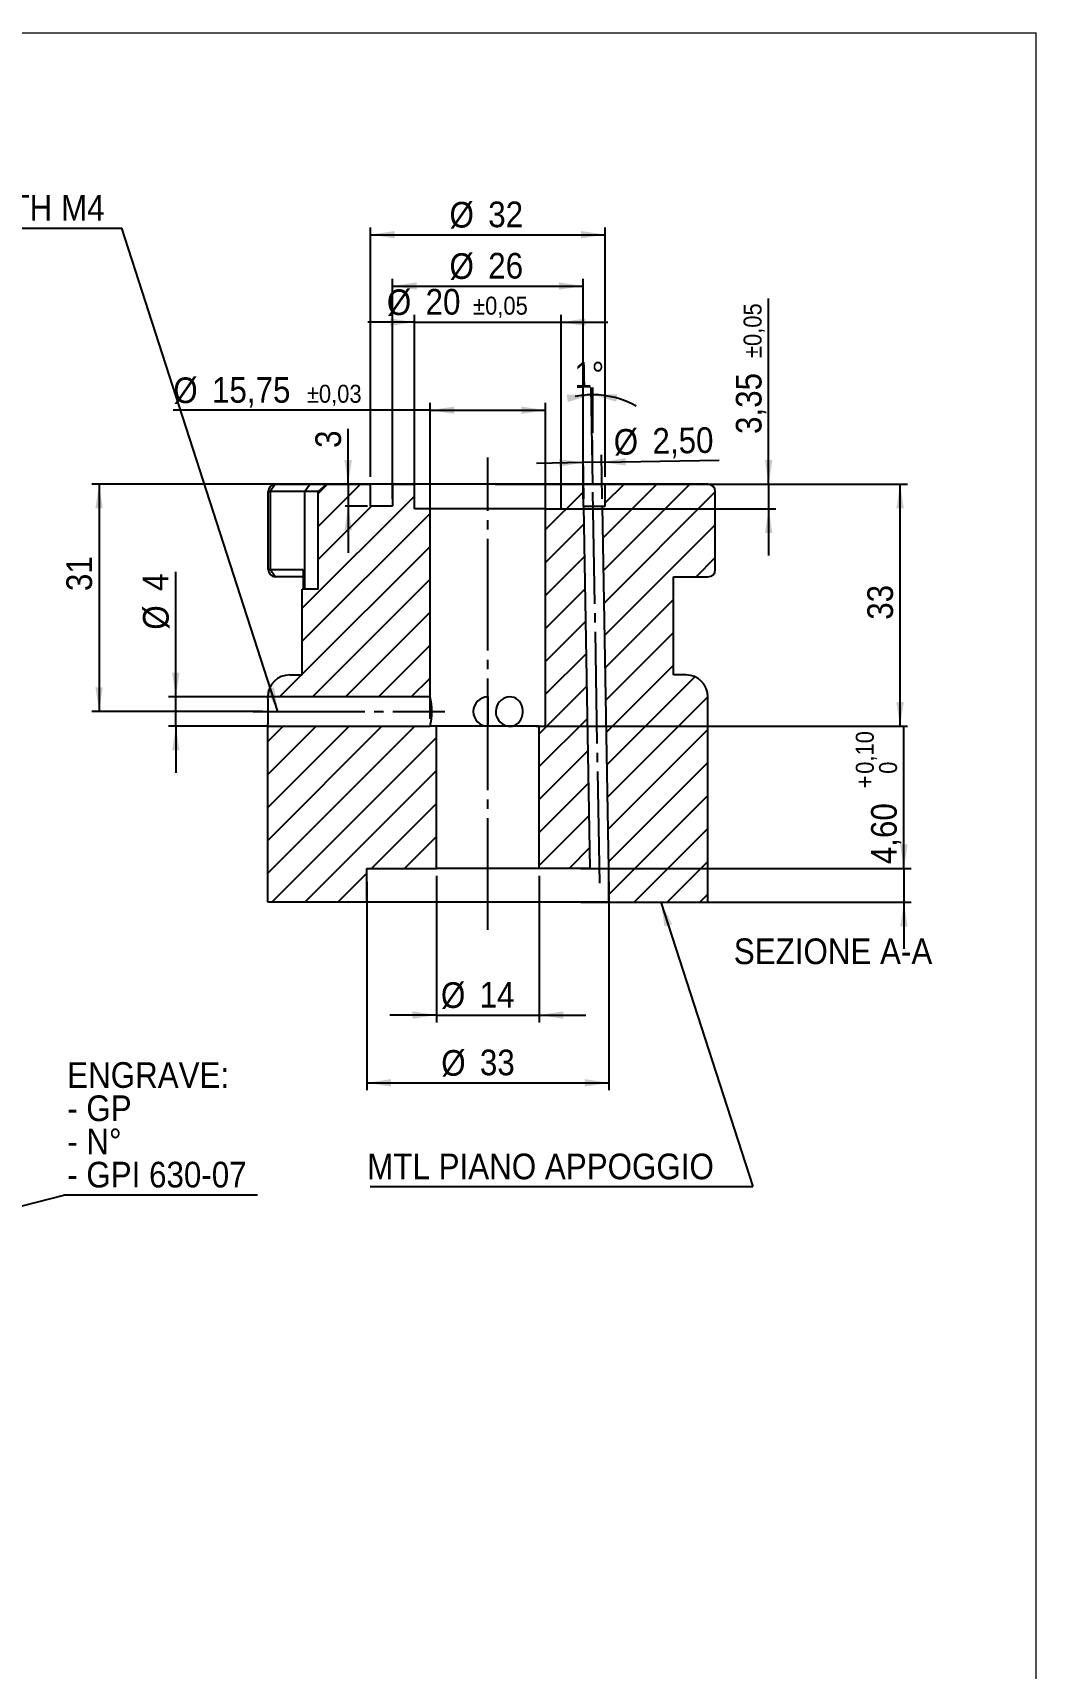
# Model space of a CAD drawing. Header units: millimetres. Extents: x -3 to 287, y 0 to 409.
# Drawn here: x 149.7 to 286.6, y 185.7 to 408.7 of the extents above; entities that cross this region are included whole.
import ezdxf

# ---------------------------------------------------------------- set-up
doc = ezdxf.new("R2010")
doc.units = ezdxf.units.MM
doc.linetypes.add('SLD-Centro', pattern=[19.05, 15.24, -1.27, 1.27, -1.27])
doc.linetypes.add('SLD-Solido', pattern=[0])
for name, color, linetype in [('A', 1, 'SLD-Centro'), ('Q', 2, 'SLD-Solido'), ('S', 4, 'SLD-Solido')]:
    doc.layers.add(name, color=color, linetype=linetype)
doc.layers.add('D', color=3, linetype='SLD-Solido', lineweight=25)
doc.styles.add('SLDTEXTSTYLE3', font='GOTHIC.TTF', dxfattribs={"width": 0.913})
doc.styles.get("Standard").update_dxf_attribs({"font": 'GOTHIC.TTF'})
doc.dimstyles.new('SLDDIMSTYLE0', dxfattribs={"dimtxt": 3.5, "dimasz": 3.302, "dimexe": 0, "dimexo": 0.0625, "dimgap": 0.875, "dimtad": 1, "dimrnd": 1e-09, "dimzin": 12, "dimdsep": 46, "dimtxsty": 'SLDTEXTSTYLE3', "dimsah": 1, "dimcen": 0.09, "dimadec": 0, "dimazin": 3, "dimtfac": 1, "dimtofl": 0, "dimtmove": 0, "dimatfit": 3, "dimfxl": 0, "dimfrac": 2, "dimtolj": 1, "dimtzin": 12, "dimarcsym": 0})
doc.dimstyles.new('SLDDIMSTYLE11', dxfattribs={"dimtxt": 0.18, "dimasz": 1.016, "dimexe": 0, "dimexo": 0.0625, "dimgap": 0, "dimtad": 0, "dimtih": 1, "dimtoh": 1, "dimdec": 0, "dimrnd": 1e-09, "dimzin": 0, "dimdsep": 46, "dimtxsty": 'Standard', "dimblk1": 'DOT', "dimblk2": 'DOT', "dimsah": 1, "dimcen": 0.09, "dimadec": 0, "dimazin": 0, "dimtfac": 1.016, "dimtdec": 0, "dimtofl": 0, "dimtmove": 0, "dimatfit": 3, "dimldrblk": 'DOT', "dimfxl": 0, "dimfrac": 2, "dimtolj": 1, "dimtzin": 0, "dimarcsym": 0})
doc.dimstyles.new('SLDDIMSTYLE12', dxfattribs={"dimtxt": 3.5, "dimasz": 3.302, "dimexe": 0, "dimexo": 0.0625, "dimgap": 0.875, "dimtad": 1, "dimrnd": 1e-09, "dimzin": 12, "dimdsep": 46, "dimtxsty": 'SLDTEXTSTYLE3', "dimsah": 1, "dimcen": 0.09, "dimadec": 0, "dimazin": 3, "dimtol": 1, "dimtp": 0.05, "dimtm": 0.05, "dimtfac": 1, "dimtmove": 0, "dimatfit": 0, "dimfxl": 0, "dimfrac": 2, "dimtolj": 1, "dimarcsym": 0})
doc.dimstyles.new('SLDDIMSTYLE13', dxfattribs={"dimtxt": 3.5, "dimasz": 3.302, "dimexe": 0, "dimexo": 0.0625, "dimgap": 0.875, "dimtad": 1, "dimrnd": 1e-09, "dimzin": 12, "dimdsep": 46, "dimtxsty": 'SLDTEXTSTYLE3', "dimsah": 1, "dimcen": 0.09, "dimadec": 0, "dimazin": 3, "dimtol": 1, "dimtp": 0.1, "dimtfac": 1, "dimtmove": 0, "dimatfit": 0, "dimfxl": 0, "dimfrac": 2, "dimtolj": 1, "dimarcsym": 0})
doc.dimstyles.new('SLDDIMSTYLE14', dxfattribs={"dimtxt": 3.5, "dimasz": 3.302, "dimexe": 0, "dimexo": 0.0625, "dimgap": 0.875, "dimtad": 1, "dimrnd": 1e-09, "dimzin": 12, "dimdsep": 46, "dimtxsty": 'SLDTEXTSTYLE3', "dimsah": 1, "dimcen": 0.09, "dimadec": 0, "dimazin": 3, "dimtol": 1, "dimtp": 0.03, "dimtm": 0.03, "dimtfac": 1, "dimtofl": 0, "dimtmove": 0, "dimatfit": 3, "dimfxl": 0, "dimfrac": 2, "dimtolj": 1, "dimarcsym": 0})
doc.dimstyles.new('SLDDIMSTYLE3', dxfattribs={"dimtxt": 3.5, "dimasz": 3.302, "dimexe": 0, "dimexo": 0.0625, "dimgap": 0.875, "dimtad": 1, "dimrnd": 1e-09, "dimzin": 12, "dimdsep": 46, "dimtxsty": 'SLDTEXTSTYLE3', "dimsah": 1, "dimcen": 0.09, "dimadec": 0, "dimazin": 3, "dimtfac": 1, "dimtmove": 0, "dimatfit": 0, "dimfxl": 0, "dimfrac": 2, "dimtolj": 1, "dimtzin": 12, "dimarcsym": 0})
doc.dimstyles.new('SLDDIMSTYLE6', dxfattribs={"dimtxt": 0.18, "dimasz": 3.302, "dimexe": 0, "dimexo": 0.0625, "dimgap": 0, "dimtad": 0, "dimtih": 1, "dimtoh": 1, "dimdec": 0, "dimrnd": 1e-09, "dimzin": 0, "dimdsep": 46, "dimtxsty": 'Standard', "dimsah": 1, "dimcen": 0.09, "dimadec": 0, "dimazin": 0, "dimtfac": 3.302, "dimtdec": 0, "dimtofl": 0, "dimtmove": 0, "dimatfit": 3, "dimfxl": 0, "dimfrac": 2, "dimtolj": 1, "dimtzin": 0, "dimarcsym": 0})
doc.dimstyles.new('SLDDIMSTYLE7', dxfattribs={"dimtxt": 3.5, "dimasz": 3.302, "dimexe": 0, "dimexo": 0.0625, "dimgap": 0.875, "dimtad": 1, "dimdec": 4, "dimzin": 12, "dimdsep": 46, "dimtxsty": 'SLDTEXTSTYLE3', "dimsah": 1, "dimcen": 0.09, "dimazin": 3, "dimtfac": 1, "dimtofl": 0, "dimtmove": 0, "dimatfit": 3, "dimfxl": 0, "dimfrac": 2, "dimtolj": 1, "dimtzin": 12, "dimarcsym": 0})

# ---------------------------------------------------------------- blocks, each defined once
blk = doc.blocks.new('SW_NOTE_3')
at = {"color": 0}
blk.add_line((26.38, 0), (0, 0), dxfattribs=at)
at = {"color": 0, "char_height": 3.5, "attachment_point": 1, "style": 'SLDTEXTSTYLE3'}
for s, insert in [('ENGRAVE:', (0.44, 18.14)), ('- GP', (0.44, 13.61)), ('- N°', (0.44, 9.09)), ('- GPI 630-07', (0.44, 4.56))]:
    blk.add_mtext(s, dxfattribs=dict(at, insert=insert))
blk = doc.blocks.new('_DOT')
at = {"color": 0, "linetype": 'ByBlock', "lineweight": -2}
blk.add_line((-0.5, 0), (-1, 0), dxfattribs=at)
at = {"color": 0, "linetype": 'ByBlock', "const_width": 0.5}
blk.add_lwpolyline([(-0.25, 0, 1), (0.25, 0, 1)], format="xyb", close=True, dxfattribs=at)
blk = doc.blocks.new('_D_18')
at = {"layer": 'Q'}
for p, q in [((226.1, 347.1), (225.87, 360.29)), ((226.1, 354.12), (226.1, 360.29))]:
    blk.add_line(p, q, dxfattribs=at)
for start, end in [(91, 101.4471), (90, 91), (60.9892, 90)]:
    blk.add_arc((226.1, 347.1), 12.19, start, end, dxfattribs=at)
for points in [[(225.89, 359.29), (222.55, 359.3), (222.7, 358.3)], [(226.1, 359.29), (229.31, 358.35), (229.44, 359.36)]]:
    blk.add_solid(points, dxfattribs=at)
at = {"layer": 'Q', "insert": (223.56, 363.72), "char_height": 3.5, "attachment_point": 1, "rotation": 1.0951, "style": 'SLDTEXTSTYLE3'}
blk.add_mtext('1°', dxfattribs=at)
blk = doc.blocks.new('_D_19')
at = {"layer": 'Q'}
for p, q in [((250.08, 347.1), (250.08, 372.43)), ((219.87, 347.1), (251.08, 347.1)), ((250.08, 347.1), (250.08, 343.75)), ((219.87, 343.75), (251.08, 343.75)), ((250.08, 343.75), (250.08, 337.4))]:
    blk.add_line(p, q, dxfattribs=at)
for points in [[(250.08, 347.1), (250.59, 350.41), (249.58, 350.41)], [(250.08, 343.75), (249.58, 340.45), (250.59, 340.45)]]:
    blk.add_solid(points, dxfattribs=at)
at = {"layer": 'Q', "attachment_point": 1, "rotation": 90, "style": 'SLDTEXTSTYLE3'}
for s, insert, char_height in [('±0,05', (246.66, 364.3), 2.45), ('3,35', (245.61, 353.95), 3.5)]:
    blk.add_mtext(s, dxfattribs=dict(at, insert=insert, char_height=char_height))
blk = doc.blocks.new('_D_20')
at = {"layer": 'Q'}
for p, q in [((212.8, 347.1), (269, 347.1)), ((268, 314.1), (268, 347.1)), ((218.37, 314.1), (269, 314.1))]:
    blk.add_line(p, q, dxfattribs=at)
for points in [[(268, 347.1), (267.49, 343.8), (268.51, 343.8)], [(268, 314.1), (268.51, 317.41), (267.49, 317.41)]]:
    blk.add_solid(points, dxfattribs=at)
at = {"layer": 'Q', "insert": (263.53, 328.62), "char_height": 3.5, "attachment_point": 1, "rotation": 90, "style": 'SLDTEXTSTYLE3'}
blk.add_mtext('33', dxfattribs=at)
blk = doc.blocks.new('_D_21')
at = {"layer": 'Q'}
for p, q in [((268.52, 294.7), (268.52, 313.96)), ((224.47, 294.7), (269.52, 294.7)), ((268.52, 294.7), (268.52, 290.1)), ((224.47, 290.1), (269.52, 290.1)), ((268.52, 290.1), (268.52, 283.75))]:
    blk.add_line(p, q, dxfattribs=at)
for points in [[(268.52, 294.7), (269.02, 298.01), (268.01, 298.01)], [(268.52, 290.1), (268.01, 286.8), (269.02, 286.8)]]:
    blk.add_solid(points, dxfattribs=at)
at = {"layer": 'Q', "attachment_point": 1, "rotation": 90, "style": 'SLDTEXTSTYLE3'}
for s, insert, char_height in [('0,10', (261.96, 307.62), 2.45), ('0', (265.13, 307.62), 2.45), ('+', (261.96, 305.64), 2.45), ('4,60', (264.04, 295.3), 3.5)]:
    blk.add_mtext(s, dxfattribs=dict(at, insert=insert, char_height=char_height))
blk = doc.blocks.new('_D_22')
at = {"layer": 'Q'}
for p, q in [((201.8, 344.75), (201.8, 370.19)), ((221.8, 344.75), (221.8, 370.19)), ((201.8, 369.19), (195.45, 369.19)), ((201.8, 369.19), (221.8, 369.19)), ((221.8, 369.19), (228.15, 369.19))]:
    blk.add_line(p, q, dxfattribs=at)
for points in [[(201.8, 369.19), (198.5, 369.7), (198.5, 368.68)], [(221.8, 369.19), (225.1, 368.68), (225.1, 369.7)]]:
    blk.add_solid(points, dxfattribs=at)
at = {"layer": 'Q', "attachment_point": 1, "style": 'SLDTEXTSTYLE3'}
for s, insert, char_height in [('%%c', (198.03, 373.66), 3.5), ('20', (203.31, 373.72), 3.5), ('±0,05', (209.78, 372.67), 2.45)]:
    blk.add_mtext(s, dxfattribs=dict(at, insert=insert, char_height=char_height))
blk = doc.blocks.new('_D_23')
at = {"layer": 'Q'}
for p, q in [((203.92, 357.19), (168.91, 357.19)), ((203.92, 315.1), (203.92, 358.19)), ((203.92, 357.19), (219.67, 357.19)), ((219.67, 315.1), (219.67, 358.19))]:
    blk.add_line(p, q, dxfattribs=at)
for points in [[(203.92, 357.19), (207.23, 356.68), (207.23, 357.69)], [(219.67, 357.19), (216.37, 357.69), (216.37, 356.68)]]:
    blk.add_solid(points, dxfattribs=at)
at = {"layer": 'Q', "attachment_point": 1, "style": 'SLDTEXTSTYLE3'}
for s, insert, char_height in [('%%c', (168.91, 361.66), 3.5), ('15,75', (174.19, 361.71), 3.5), ('±0,03', (187.12, 360.66), 2.45)]:
    blk.add_mtext(s, dxfattribs=dict(at, insert=insert, char_height=char_height))
blk = doc.blocks.new('_D_24')
at = {"layer": 'Q'}
for p, q in [((204.8, 293.7), (204.8, 273.73)), ((218.8, 293.7), (218.8, 273.73)), ((204.8, 274.73), (198.45, 274.73)), ((204.8, 274.73), (218.8, 274.73)), ((218.8, 274.73), (225.15, 274.73))]:
    blk.add_line(p, q, dxfattribs=at)
for points in [[(204.8, 274.73), (201.5, 275.24), (201.5, 274.22)], [(218.8, 274.73), (222.1, 274.22), (222.1, 275.24)]]:
    blk.add_solid(points, dxfattribs=at)
at = {"layer": 'Q', "char_height": 3.5, "attachment_point": 1, "style": 'SLDTEXTSTYLE3'}
for s, insert in [('%%c', (205.4, 279.2)), ('14', (210.68, 279.25))]:
    blk.add_mtext(s, dxfattribs=dict(at, insert=insert))
blk = doc.blocks.new('_D_25')
at = {"layer": 'Q'}
for p, q in [((195.3, 292.9), (195.3, 264.49)), ((228.3, 292.9), (228.3, 264.49)), ((195.3, 265.49), (228.3, 265.49))]:
    blk.add_line(p, q, dxfattribs=at)
for points in [[(195.3, 265.49), (198.6, 264.98), (198.6, 266)], [(228.3, 265.49), (225, 266), (225, 264.98)]]:
    blk.add_solid(points, dxfattribs=at)
at = {"layer": 'Q', "char_height": 3.5, "attachment_point": 1, "style": 'SLDTEXTSTYLE3'}
for s, insert in [('%%c', (205.44, 269.96)), ('33', (210.71, 270.02))]:
    blk.add_mtext(s, dxfattribs=dict(at, insert=insert))
blk = doc.blocks.new('_D_26')
at = {"layer": 'Q'}
for p, q in [((169.26, 318.1), (169.26, 335.14)), ((182.36, 318.1), (168.26, 318.1)), ((169.26, 314.1), (169.26, 318.1)), ((181.94, 314.1), (168.26, 314.1)), ((169.26, 314.1), (169.26, 307.75))]:
    blk.add_line(p, q, dxfattribs=at)
for points in [[(169.26, 318.1), (169.76, 321.41), (168.75, 321.41)], [(169.26, 314.1), (168.75, 310.8), (169.76, 310.8)]]:
    blk.add_solid(points, dxfattribs=at)
at = {"layer": 'Q', "char_height": 3.5, "attachment_point": 1, "rotation": 90, "style": 'SLDTEXTSTYLE3'}
for s, insert in [('4', (164.73, 332.55)), ('%%c', (164.78, 327.27))]:
    blk.add_mtext(s, dxfattribs=dict(at, insert=insert))
blk = doc.blocks.new('_D_27')
at = {"layer": 'Q'}
for p, q in [((210.8, 347.1), (157.8, 347.1)), ((158.8, 347.1), (158.8, 316.1)), ((181.11, 316.1), (157.8, 316.1))]:
    blk.add_line(p, q, dxfattribs=at)
for points in [[(158.8, 347.1), (158.29, 343.8), (159.3, 343.8)], [(158.8, 316.1), (159.3, 319.41), (158.29, 319.41)]]:
    blk.add_solid(points, dxfattribs=at)
at = {"layer": 'Q', "insert": (154.33, 332.53), "char_height": 3.5, "attachment_point": 1, "rotation": 90, "style": 'SLDTEXTSTYLE3'}
blk.add_mtext('31', dxfattribs=at)
blk = doc.blocks.new('_D_28')
at = {"layer": 'Q'}
for p, q in [((224.88, 345.1), (224.78, 351.06)), ((227.3, 350.1), (224.8, 350.06)), ((227.38, 345.1), (227.28, 351.1)), ((227.3, 350.1), (243.34, 350.38)), ((224.8, 350.06), (218.45, 349.94))]:
    blk.add_line(p, q, dxfattribs=at)
for points in [[(224.8, 350.06), (221.49, 350.51), (221.51, 349.49)], [(227.3, 350.1), (230.61, 349.65), (230.59, 350.66)]]:
    blk.add_solid(points, dxfattribs=at)
at = {"layer": 'Q', "char_height": 3.5, "attachment_point": 1, "rotation": 1, "style": 'SLDTEXTSTYLE3'}
for s, insert in [('%%c', (228.93, 354.6)), ('2,50', (234.21, 354.74))]:
    blk.add_mtext(s, dxfattribs=dict(at, insert=insert))
blk = doc.blocks.new('_D_29')
at = {"layer": 'Q'}
for p, q in [((192.75, 347.1), (192.75, 354.64)), ((219.99, 347.1), (191.75, 347.1)), ((192.75, 347.1), (192.75, 344.1)), ((195.4, 344.1), (192.35, 344.1)), ((192.75, 344.1), (192.75, 337.75))]:
    blk.add_line(p, q, dxfattribs=at)
for points in [[(192.75, 347.1), (193.26, 350.41), (192.24, 350.41)], [(192.75, 344.1), (192.24, 340.8), (193.26, 340.8)]]:
    blk.add_solid(points, dxfattribs=at)
at = {"layer": 'Q', "insert": (188.28, 352.05), "char_height": 3.5, "attachment_point": 1, "rotation": 90, "style": 'SLDTEXTSTYLE3'}
blk.add_mtext('3', dxfattribs=at)
blk = doc.blocks.new('_D_30')
at = {"layer": 'Q'}
for p, q in [((198.8, 345.1), (198.8, 375.12)), ((224.8, 345.1), (224.8, 375.12)), ((198.8, 374.12), (224.8, 374.12))]:
    blk.add_line(p, q, dxfattribs=at)
for points in [[(198.8, 374.12), (202.1, 373.61), (202.1, 374.62)], [(224.8, 374.12), (221.5, 374.62), (221.5, 373.61)]]:
    blk.add_solid(points, dxfattribs=at)
at = {"layer": 'Q', "char_height": 3.5, "attachment_point": 1, "style": 'SLDTEXTSTYLE3'}
for s, insert in [('%%c', (206.57, 378.59)), ('26', (211.85, 378.64))]:
    blk.add_mtext(s, dxfattribs=dict(at, insert=insert))
blk = doc.blocks.new('_D_31')
at = {"layer": 'Q'}
for p, q in [((195.8, 348.1), (195.8, 382.12)), ((227.8, 348.1), (227.8, 382.12)), ((195.8, 381.12), (227.8, 381.12))]:
    blk.add_line(p, q, dxfattribs=at)
for points in [[(195.8, 381.12), (199.1, 380.61), (199.1, 381.62)], [(227.8, 381.12), (224.5, 381.62), (224.5, 380.61)]]:
    blk.add_solid(points, dxfattribs=at)
at = {"layer": 'Q', "char_height": 3.5, "attachment_point": 1, "style": 'SLDTEXTSTYLE3'}
for s, insert in [('%%c', (206.57, 385.59)), ('32', (211.85, 385.64))]:
    blk.add_mtext(s, dxfattribs=dict(at, insert=insert))
blk = doc.blocks.new('SW_NOTE_4')
at = {"color": 0}
blk.add_line((-52.18, 0), (0, 0), dxfattribs=at)
at = {"color": 0, "insert": (-52.58, 4.48), "char_height": 3.5, "attachment_point": 1, "style": 'SLDTEXTSTYLE3'}
blk.add_mtext('MTL PIANO APPOGGIO', dxfattribs=at)
blk = doc.blocks.new('SW_NOTE_5')
at = {"color": 0}
blk.add_line((-57.99, 0), (0, 0), dxfattribs=at)
at = {"color": 0, "insert": (-58.41, 4.53), "char_height": 3.5, "attachment_point": 1, "style": 'SLDTEXTSTYLE3'}
blk.add_mtext('4 HOLES CLOSED WITH M4', dxfattribs=at)

msp = doc.modelspace()

# ---------------------------------------------------------------- hatches: boundary and pattern name
at = {"layer": 'S'}
h = msp.add_hatch(dxfattribs=at)
h.set_pattern_fill('ANSI31', color=256, angle=3e-322, style=0)
edge = h.paths.add_edge_path(flags=0)
edge.add_line((203.92461, 318.10425), (203.92461, 343.75425))
edge.add_line((203.92461, 343.75425), (201.79961, 343.75425))
edge.add_line((201.79961, 343.75425), (201.79961, 347.10425))
edge.add_line((201.79961, 347.10425), (198.79961, 347.10425))
edge.add_line((198.79961, 347.10425), (198.79961, 344.10425))
edge.add_line((198.79961, 344.10425), (195.79961, 344.10425))
edge.add_line((195.79961, 344.10425), (195.79961, 347.10425))
edge.add_line((195.79961, 347.10425), (189.8099, 347.10425))
edge.add_spline(control_points=[(189.8099, 347.10425), (189.42872, 346.76859), (189.04567, 346.43502), (188.66023, 346.10425)], knot_values=[0.000000303, 0.000000303, 0.000000303, 0.000000303, 0.001524033, 0.001524033, 0.001524033, 0.001524033], weights=[1, 1, 1, 1], degree=3, periodic=0)
edge.add_line((188.66023, 346.10425), (188.66023, 332.80425))
edge.add_line((188.66023, 332.80425), (186.49961, 332.80425))
edge.add_line((186.49961, 332.80425), (186.49961, 321.10425))
edge.add_line((186.49961, 321.10425), (184.79961, 321.10425))
edge.add_arc((184.79961, 318.10425), 3, 90, 180)
edge.add_line((181.79961, 318.10425), (203.92461, 318.10425))
h = msp.add_hatch(dxfattribs=at)
h.set_pattern_fill('ANSI31', color=256, angle=3e-322, style=0)
h.paths.add_polyline_path([(221.79961, 347.10425), (221.79961, 343.75425), (219.67461, 343.75425), (219.67461, 314.10425), (218.79961, 314.10425), (218.79961, 294.70425), (225.76407, 294.70425), (224.90179, 344.10425), (224.79961, 344.10425), (224.79961, 347.10425)], flags=0)
h = msp.add_hatch(dxfattribs=at)
h.set_pattern_fill('ANSI31', color=256, angle=3e-322, style=0)
edge = h.paths.add_edge_path(flags=0)
edge.add_line((237.09961, 321.10425), (237.09961, 334.47425))
edge.add_line((237.09961, 334.47425), (241.79961, 334.47425))
edge.add_arc((241.79961, 335.47425), 1, 270, 360)
edge.add_line((242.79961, 335.47425), (242.79961, 346.10425))
edge.add_arc((241.79961, 346.10425), 1, 0, 90)
edge.add_line((241.79961, 347.10425), (227.79961, 347.10425))
edge.add_line((227.79961, 347.10425), (227.79961, 344.10425))
edge.add_line((227.79961, 344.10425), (227.40217, 344.10425))
edge.add_line((227.40217, 344.10425), (228.26445, 294.70425))
edge.add_line((228.26445, 294.70425), (228.29961, 294.70425))
edge.add_line((228.29961, 294.70425), (228.29961, 290.10425))
edge.add_line((228.29961, 290.10425), (241.79961, 290.10425))
edge.add_line((241.79961, 290.10425), (241.79961, 318.10425))
edge.add_arc((238.79961, 318.10425), 3, 0, 90)
edge.add_line((238.79961, 321.10425), (237.09961, 321.10425))
h = msp.add_hatch(dxfattribs=at)
h.set_pattern_fill('ANSI31', color=256, angle=3e-322, style=0)
h.paths.add_polyline_path([(181.79961, 290.10425), (195.29961, 290.10425), (195.29961, 294.70425), (204.79961, 294.70425), (204.79961, 314.10425), (203.92461, 314.10425), (181.79961, 314.10425)], flags=0)

# ---------------------------------------------------------------- linework, layer by layer
at = {"color": 179, "linetype": 'SLD-Solido', "lineweight": 18}
for p in [(9.56714, 408.65552), (286.56714, 8.65552)]:
    msp.add_line(p, (286.56714, 408.65552), dxfattribs=at)
at = {"color": 7, "linetype": 'SLD-Centro', "lineweight": 18}
msp.add_line((226.09961, 347.10425), (226.09961, 353.11623), dxfattribs=at)
at = {"layer": 'A'}
for p, q in [((211.79961, 286.33203), (211.79961, 350.74312)), ((227.04916, 292.70456), (226.11707, 346.10395)), ((179.79961, 316.10425), (205.92461, 316.10425))]:
    msp.add_line(p, q, dxfattribs=at)
at = {"layer": 'D'}
for p, q in [((181.85591, 335.47425), (181.85591, 346.10425)), ((181.85591, 346.10425), (182.11473, 346.10425)), ((182.82184, 347.10425), (182.11473, 346.10425)), ((182.11473, 346.10425), (182.11473, 335.47425)), ((186.84772, 346.10425), (182.11473, 346.10425)), ((182.82184, 347.10425), (187.55483, 347.10425)), ((187.55483, 347.10425), (186.84772, 346.10425)), ((188.66023, 346.10425), (186.84772, 346.10425)), ((186.84772, 332.80425), (186.84772, 346.10425)), ((187.55483, 347.10425), (189.8099, 347.10425)), ((189.8099, 347.10425), (188.66023, 346.10425)), ((188.66023, 332.80425), (188.66023, 346.10425)), ((189.8099, 347.10425), (195.79961, 347.10425)), ((195.79961, 344.10425), (195.79961, 347.10425)), ((198.79961, 347.10425), (195.79961, 347.10425)), ((198.79961, 347.10425), (198.79961, 344.10425)), ((198.79961, 347.10425), (201.79961, 347.10425)), ((201.79961, 343.75425), (201.79961, 347.10425)), ((221.79961, 347.10425), (201.79961, 347.10425)), ((221.79961, 343.75425), (221.79961, 347.10425)), ((224.79961, 347.10425), (221.79961, 347.10425)), ((227.79961, 347.10425), (224.79961, 347.10425)), ((224.79961, 347.10425), (224.79961, 344.10425)), ((227.79961, 344.10425), (227.79961, 347.10425)), ((241.79961, 347.10425), (227.79961, 347.10425)), ((242.79961, 335.47425), (242.79961, 346.10425)), ((198.79961, 344.10425), (195.79961, 344.10425)), ((203.92461, 343.75425), (201.79961, 343.75425)), ((203.92461, 318.10425), (203.92461, 343.75425)), ((219.67461, 343.75425), (203.92461, 343.75425)), ((219.67461, 314.10425), (219.67461, 343.75425)), ((219.67461, 343.75425), (221.79961, 343.75425)), ((224.79961, 344.10425), (224.90179, 344.10425)), ((225.76407, 294.70425), (224.90179, 344.10425)), ((224.90179, 344.10425), (227.40217, 344.10425)), ((227.40217, 344.10425), (228.26445, 294.70425)), ((227.40217, 344.10425), (227.79961, 344.10425)), ((181.85591, 335.47425), (182.11473, 335.47425)), ((182.11473, 335.47425), (186.62787, 335.47425)), ((182.82184, 334.47425), (182.11473, 335.47425)), ((186.62787, 334.47425), (182.82184, 334.47425)), ((186.62787, 335.47425), (186.62787, 332.80425)), ((237.09961, 321.10425), (237.09961, 334.47425)), ((237.09961, 334.47425), (241.79961, 334.47425)), ((186.49961, 321.10425), (186.49961, 332.80425)), ((188.66023, 332.80425), (186.49961, 332.80425)), ((184.79961, 321.10425), (186.49961, 321.10425)), ((238.79961, 321.10425), (237.09961, 321.10425)), ((203.92461, 318.10425), (181.79961, 318.10425)), ((211.79961, 318.10425), (211.79961, 314.10425)), ((241.79961, 290.10425), (241.79961, 318.10425)), ((181.79961, 290.10425), (181.79961, 314.10425)), ((181.79961, 314.10425), (203.92461, 314.10425)), ((204.79961, 314.10425), (203.92461, 314.10425)), ((204.79961, 294.70425), (204.79961, 314.10425)), ((218.79961, 314.10425), (204.79961, 314.10425)), ((218.79961, 294.70425), (218.79961, 314.10425)), ((218.79961, 314.10425), (219.67461, 314.10425)), ((195.29961, 290.10425), (195.29961, 294.70425)), ((195.29961, 294.70425), (204.79961, 294.70425)), ((218.79961, 294.70425), (204.79961, 294.70425)), ((225.76407, 294.70425), (218.79961, 294.70425)), ((225.76407, 294.70425), (228.26445, 294.70425)), ((228.29961, 294.70425), (228.26445, 294.70425)), ((228.29961, 290.10425), (228.29961, 294.70425)), ((195.29961, 290.10425), (181.79961, 290.10425)), ((228.29961, 290.10425), (195.29961, 290.10425)), ((228.29961, 290.10425), (241.79961, 290.10425))]:
    msp.add_line(p, q, dxfattribs=at)
at = {"layer": 'D', "flags": 128}
msp.add_lwpolyline([(214.81324, 314.10425), (215.11103, 314.13085), (215.40367, 314.2129), (215.66696, 314.34308), (215.90996, 314.52479), (216.11816, 314.74785), (216.29413, 315.01566), (216.42648, 315.3112), (216.5171, 315.63981), (216.55825, 315.96589), (216.55379, 316.30604), (216.50581, 316.62256), (216.41318, 316.93332), (216.28124, 317.21611), (216.10613, 317.47581), (215.89391, 317.69797), (215.64144, 317.88076), (215.36742, 318.00908), (215.06315, 318.08561), (214.76307, 318.10352), (214.45016, 318.06606), (214.15596, 317.97828), (213.86771, 317.83793), (213.60472, 317.65281), (213.366, 317.42), (213.16733, 317.15097), (213.011, 316.84294), (212.91224, 316.52397), (212.86824, 316.18233), (212.88224, 315.85815), (212.95224, 315.53168), (213.0707, 315.23203), (213.23991, 314.94834), (213.45124, 314.69656), (213.70535, 314.47743), (213.98582, 314.30601), (214.29562, 314.18201), (214.55089, 314.12422), (214.81324, 314.10425)], dxfattribs=at)
at = {"layer": 'D'}
for centre, radius, start, end in [((182.83917, 346.121), 0.98341, 91.0101851, 180.9757605), ((241.79961, 346.10425), 1, 0, 90), ((182.83917, 335.45751), 0.98341, 179.0242395, 268.9898149), ((241.79961, 335.47425), 1, 270, 0), ((184.79961, 318.10425), 3, 90, 180), ((238.79961, 318.10425), 3, 0, 90), ((151.84149, 316.10425), 30.02481, 356.1806094, 3.8193906), ((196.212, 316.10425), 7.96771, 345.4625315, 14.5374685), ((211.79961, 316.10425), 2, 90, 270)]:
    msp.add_arc(centre, radius, start, end, dxfattribs=at)

# ---------------------------------------------------------------- block references
for name, p in [('SW_NOTE_5', (161.91234, 382.01277)), ('SW_NOTE_3', (154.00721, 250.16645)), ('SW_NOTE_4', (247.9351, 251.36373))]:
    msp.add_blockref(name, p)

# ---------------------------------------------------------------- texts
at = {"insert": (258.86099, 285.17364), "char_height": 3.5, "attachment_point": 2, "style": 'SLDTEXTSTYLE3'}
msp.add_mtext('SEZIONE A-A', dxfattribs=at)

# ---------------------------------------------------------------- dimensions: what is measured, and where the dimension line sits
at = {"layer": 'Q'}
for base, p1, p2, dimstyle, picture, middle in [((227.79961, 381.11646), (195.79961, 347.10425), (227.79961, 347.10425), 'SLDDIMSTYLE0', '_D_31', (211.79961, 381.11646)), ((224.79961, 374.11646), (198.79961, 344.10425), (224.79961, 344.10425), 'SLDDIMSTYLE0', '_D_30', (211.79961, 374.11646)), ((221.79961, 369.19147), (201.79961, 343.75425), (221.79961, 343.75425), 'SLDDIMSTYLE12', '_D_22', (207.9688, 369.19147)), ((219.67461, 357.18564), (203.92461, 314.10425), (219.67461, 314.10425), 'SLDDIMSTYLE14', '_D_23', (182.08104, 357.18564)), ((218.79961, 274.72863), (204.79961, 294.70425), (218.79961, 294.70425), 'SLDDIMSTYLE3', '_D_24', (210.626, 274.72863)), ((228.29961, 265.49102), (195.29961, 293.90425), (228.29961, 293.90425), 'SLDDIMSTYLE0', '_D_25', (210.66051, 265.49102))]:
    dim = msp.add_linear_dim(base=base, p1=p1, p2=p2, text='%%c<>', dimstyle=dimstyle, dxfattribs=at)
    dim.commit()
    dim.dimension.update_dxf_attribs({"geometry": picture, "text_midpoint": middle, "dimtype": 160})
for base, p1, p2, dimstyle, picture, middle in [((247.30496, 343.75425), (218.87068, 347.10425), (218.87068, 343.75425), 'SLDDIMSTYLE12', '_D_19', (247.30496, 363.19147)), ((192.74927, 344.10425), (220.992, 347.10425), (220.992, 344.10425), 'SLDDIMSTYLE3', '_D_29', (192.74927, 353.34616)), ((156.01822, 316.10425), (211.79961, 347.10425), (211.79961, 316.10425), 'SLDDIMSTYLE0', '_D_27', (156.01822, 335.11219)), ((265.21992, 347.10425), (217.36808, 314.10425), (211.79961, 347.10425), 'SLDDIMSTYLE0', '_D_20', (265.21992, 331.20703)), ((265.21992, 290.10425), (223.46687, 294.70425), (223.46687, 290.10425), 'SLDDIMSTYLE13', '_D_21', (265.21992, 304.62683))]:
    dim = msp.add_linear_dim(base=base, p1=p1, p2=p2, angle=90, dimstyle=dimstyle, dxfattribs=at)
    dim.commit()
    dim.dimension.update_dxf_attribs({"geometry": picture, "text_midpoint": middle, "dimtype": 160})
dim = msp.add_angular_dim_2l(base=(225.99325, 359.29191), line1=((226.09961, 353.11623), (226.09961, 347.10425)), line2=((226.11707, 346.10395), (227.04916, 292.70456)), dimstyle='SLDDIMSTYLE7', dxfattribs=at)
dim.commit()
dim.dimension.update_dxf_attribs({"geometry": '_D_18', "text_midpoint": (225.86668, 359.29015), "dimtype": 162})
for base, p1, p2, angle, picture, middle in [((224.7979, 350.05562), (227.40217, 344.10425), (224.90179, 344.10425), 1, '_D_28', (236.17129, 350.25414)), ((169.25545, 318.10425), (211.79961, 314.10425), (211.79961, 318.10425), 90, '_D_26', (169.25545, 331.20703))]:
    dim = msp.add_linear_dim(base=base, p1=p1, p2=p2, angle=angle, text='%%c<>', dimstyle='SLDDIMSTYLE3', dxfattribs=at)
    dim.commit()
    dim.dimension.update_dxf_attribs({"geometry": picture, "text_midpoint": middle, "dimtype": 160})

# ---------------------------------------------------------------- leaders
for points, dimstyle in [([(183.15997, 316.10425), (161.91234, 382.01277)], 'SLDDIMSTYLE6'), ([(235.38375, 290.10425), (247.9351, 251.36373)], 'SLDDIMSTYLE6'), ([(106.06113, 238.08503), (154.00721, 250.16645)], 'SLDDIMSTYLE11')]:
    msp.add_leader(points, dimstyle=dimstyle)

doc.saveas('drawing.dxf')
